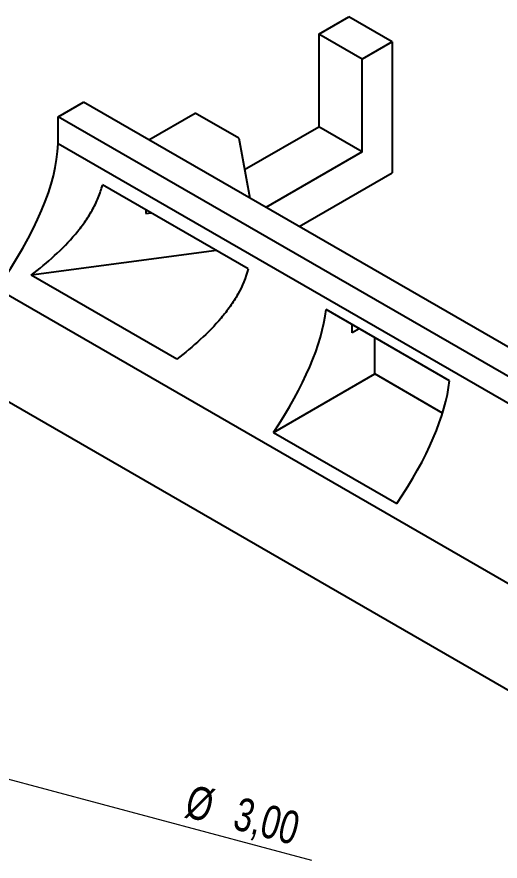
# Model space of a CAD drawing. Header units: millimetres. Extents: x 15 to 589, y 5 to 415.
# Drawn here: x 337.3 to 388.5, y 274.3 to 363.8 of the extents above; entities that cross this region are included whole.
import ezdxf

# ---------------------------------------------------------------- set-up
doc = ezdxf.new("R2010")
doc.units = ezdxf.units.MM
doc.styles.add('SLDTEXTSTYLE0', font='TXT', dxfattribs={"width": 0.75})
doc.dimstyles.new('SLDDIMSTYLE3', dxfattribs={"dimtxt": 3.5, "dimasz": 3.302, "dimexe": 0, "dimexo": 0.0625, "dimgap": 0.875, "dimtad": 1, "dimrnd": 1e-09, "dimzin": 12, "dimdsep": 46, "dimtxsty": 'SLDTEXTSTYLE0', "dimblk1": 'NONE', "dimsah": 1, "dimcen": 0, "dimadec": 0, "dimazin": 3, "dimtfac": 1, "dimtmove": 0, "dimatfit": 3, "dimldrblk": 'NONE', "dimfxl": 1, "dimfrac": 2, "dimtolj": 1, "dimtzin": 12, "dimarcsym": 0})

# ---------------------------------------------------------------- blocks, each defined once
blk = doc.blocks.new('_D_43')
at = {"color": 7, "linetype": 'Continuous', "lineweight": 0}
for q in [(323.89, 286.373), (368.513, 274.416)]:
    blk.add_line((326.788, 285.597), q, dxfattribs=at)
at = {"color": 7, "linetype": 'Continuous', "lineweight": 18}
blk.add_solid([(326.788, 285.597), (329.846, 284.251), (330.109, 285.233)], dxfattribs=at)
at = {"color": 7, "linetype": 'Continuous', "lineweight": 18, "char_height": 3.5, "attachment_point": 1, "rotation": 345, "style": 'SLDTEXTSTYLE0'}
for s, insert in [('%%c', (355.838, 282.476)), ('3,00', (360.95, 281.161))]:
    blk.add_mtext(s, dxfattribs=dict(at, insert=insert))
blk = doc.blocks.new('_None')

msp = doc.modelspace()

# ---------------------------------------------------------------- linework, layer by layer
at = {"color": 7, "linetype": 'Continuous', "lineweight": 25}
for p, q in [((369.30484, 361.95212), (372.48682, 363.78903)), ((377.08302, 361.13571), (372.48682, 363.78903)), ((373.90104, 359.29879), (369.30484, 361.95212)), ((369.30484, 361.95212), (369.30484, 352.15363)), ((377.08302, 361.13571), (373.90104, 359.29879)), ((377.08302, 361.13571), (377.08302, 347.25451)), ((373.90104, 349.5003), (373.90104, 359.29879)), ((341.69494, 353.1876), (344.38736, 354.7419)), ((414.39093, 314.32969), (344.38736, 354.7419)), ((351.30841, 350.74646), (356.22337, 353.5838)), ((360.81956, 350.93047), (356.22337, 353.5838)), ((411.69851, 312.7754), (341.69494, 353.1876)), ((341.69954, 350.33236), (341.69494, 353.1876)), ((361.43205, 347.60876), (369.30484, 352.15363)), ((373.90104, 349.5003), (369.30484, 352.15363)), ((360.81956, 350.93047), (361.99056, 344.57979)), ((411.70311, 309.92016), (341.69954, 350.33236)), ((373.90104, 349.5003), (363.68404, 343.60216)), ((367.22015, 341.5608), (377.08302, 347.25451)), ((361.81276, 337.09474), (346.38737, 345.99963)), ((350.99109, 343.34196), (350.99109, 342.93877)), ((350.99109, 342.93877), (351.55851, 343.01439)), ((358.45337, 339.03408), (338.82438, 336.41798)), ((354.24977, 327.51309), (338.82438, 336.41798)), ((405.2152, 294.57039), (335.21162, 334.98259)), ((383.15095, 325.223), (370.06948, 332.77477)), ((372.8484, 330.3208), (372.8484, 331.17053)), ((373.58437, 330.74567), (372.8484, 330.3208)), ((375.22039, 325.94984), (375.22039, 329.80121)), ((399.00007, 286.83883), (328.9965, 327.25104)), ((364.49475, 319.75806), (375.22039, 325.94984)), ((382.40521, 321.80213), (375.22039, 325.94984)), ((364.49475, 319.75806), (377.57622, 312.20628))]:
    msp.add_line(p, q, dxfattribs=at)
for points in [[(335.21162, 334.98259), (339.35386, 340.91497), (341.5165, 346.03156), (341.69954, 350.33236)], [(364.49475, 319.75806), (367.7686, 324.68034), (369.62685, 329.01924), (370.06948, 332.77477)], [(377.57622, 312.20628), (380.85008, 317.12856), (382.70832, 321.46747), (383.15095, 325.223)]]:
    msp.add_open_spline(points, degree=3, dxfattribs=at)
for points, knots in [([(338.82438, 336.41798), (339.69391, 337.07989), (340.5281, 337.7672), (342.10303, 339.209), (342.84413, 339.96323), (343.85764, 341.16513), (344.18022, 341.57968), (344.77373, 342.42098), (345.04584, 342.84884), (345.53439, 343.72085), (345.75085, 344.165), (346.12024, 345.07187), (346.27289, 345.53525), (346.38737, 345.99963)], [0, 0, 0, 0, 0.25, 0.25, 0.5, 0.5, 0.625, 0.625, 0.75, 0.75, 0.875, 0.875, 1, 1, 1, 1]), ([(361.81276, 337.09474), (361.58365, 336.16537), (361.2111, 335.26693), (360.479, 333.95664), (360.20465, 333.52436), (359.60914, 332.67936), (359.29057, 332.26978), (358.28301, 331.07316), (357.54271, 330.31795), (355.96216, 328.86949), (355.12032, 328.17577), (354.24977, 327.51309)], [0, 0, 0, 0, 0.25, 0.25, 0.375, 0.375, 0.5, 0.5, 0.75, 0.75, 1, 1, 1, 1])]:
    msp.add_open_spline(points, degree=3, knots=knots, dxfattribs=at)

# ---------------------------------------------------------------- dimensions: what is measured, and where the dimension line sits
at = {"color": 7, "linetype": 'Continuous', "lineweight": 18}
dim = msp.add_diameter_dim_2p(p1=(323.89033, 286.37306), p2=(326.78811, 285.5966), dimstyle='SLDDIMSTYLE3', dxfattribs=at)
dim.commit()
dim.dimension.update_dxf_attribs({"geometry": '_D_43', "text_midpoint": (361.69321, 276.24382), "dimtype": 163})

doc.saveas('drawing.dxf')
